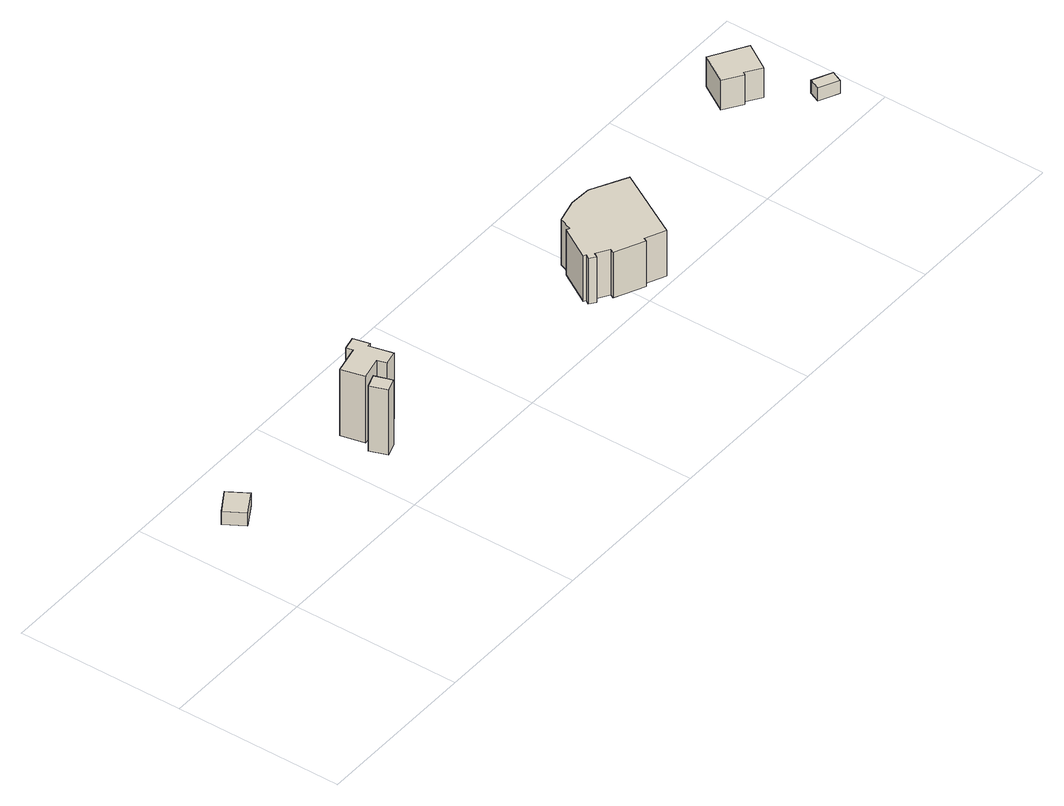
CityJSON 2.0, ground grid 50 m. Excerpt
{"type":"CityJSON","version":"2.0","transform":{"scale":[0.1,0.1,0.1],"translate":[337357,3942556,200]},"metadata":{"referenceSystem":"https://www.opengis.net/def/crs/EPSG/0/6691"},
"CityObjects":{
"building1":{"type":"Building","attributes":{"usage":"451","measuredHeight":4.9,"storeysAboveGround":1,"BuildingIDAttribute.prefecture":"14","BuildingIDAttribute.city":"14151","BuildingDetailAttribute.totalFloorArea":53.63,"BuildingDetailAttribute.buildingFootprintArea":53.63,"BuildingDetailAttribute.buildingStructureType":"610","BuildingDetailAttribute.buildingStructureOrgType":"2","BuildingDetailAttribute.orgUsage":"200","BuildingDetailAttribute.surveyYear":2015},"geometry":[{"type":"Solid","lod":"1","boundaries":[[[[0,1,2,3]],[[2,4,5,3]],[[1,6,4,2]],[[0,7,6,1]],[[3,5,7,0]],[[4,6,7,5]]]]}]},
"building2":{"type":"Building","attributes":{"usage":"422","measuredHeight":22.6,"storeysAboveGround":1,"BuildingIDAttribute.prefecture":"14","BuildingIDAttribute.city":"14151","BuildingDetailAttribute.totalFloorArea":18.93,"BuildingDetailAttribute.buildingFootprintArea":18.93,"BuildingDetailAttribute.buildingStructureType":"610","BuildingDetailAttribute.buildingStructureOrgType":"2","BuildingDetailAttribute.orgUsage":"137","BuildingDetailAttribute.surveyYear":2015,"BuildingLandSlideRiskAttribute.description":"1","BuildingLandSlideRiskAttribute.areaType":"1"},"geometry":[{"type":"Solid","lod":"1","boundaries":[[[[8,9,10,11]],[[10,12,13,11]],[[9,14,12,10]],[[8,15,14,9]],[[11,13,15,8]],[[12,14,15,13]]]]}]},
"building3":{"type":"Building","attributes":{"usage":"422","measuredHeight":22.1,"storeysAboveGround":1,"BuildingIDAttribute.prefecture":"14","BuildingIDAttribute.city":"14151","BuildingDetailAttribute.totalFloorArea":88.43,"BuildingDetailAttribute.buildingFootprintArea":88.43,"BuildingDetailAttribute.buildingStructureType":"610","BuildingDetailAttribute.buildingStructureOrgType":"2","BuildingDetailAttribute.orgUsage":"137","BuildingDetailAttribute.surveyYear":2015,"BuildingLandSlideRiskAttribute.description":"1","BuildingLandSlideRiskAttribute.areaType":"1"},"geometry":[{"type":"Solid","lod":"1","boundaries":[[[[16,17,18,19,20,21,22,23,24,25]],[[24,26,27,25]],[[23,28,26,24]],[[22,29,28,23]],[[21,30,29,22]],[[20,31,30,21]],[[19,32,31,20]],[[18,33,32,19]],[[17,34,33,18]],[[16,35,34,17]],[[25,27,35,16]],[[26,28,29,30,31,32,33,34,35,27]]]]}]},
"building4":{"type":"Building","attributes":{"usage":"441","measuredHeight":25.5,"storeysAboveGround":3,"BuildingIDAttribute.prefecture":"14","BuildingIDAttribute.city":"14151","BuildingDetailAttribute.totalFloorArea":1297.01,"BuildingDetailAttribute.buildingFootprintArea":432.34,"BuildingDetailAttribute.buildingStructureType":"610","BuildingDetailAttribute.buildingStructureOrgType":"2","BuildingDetailAttribute.orgUsage":"172","BuildingDetailAttribute.surveyYear":2015,"BuildingLandSlideRiskAttribute.description":"1","BuildingLandSlideRiskAttribute.areaType":"1"},"geometry":[{"type":"Solid","lod":"1","boundaries":[[[[36,37,38,39,40,41,42,43,44,45,46,47,48,49,50,51]],[[50,52,53,51]],[[49,54,52,50]],[[48,55,54,49]],[[47,56,55,48]],[[46,57,56,47]],[[45,58,57,46]],[[44,59,58,45]],[[43,60,59,44]],[[42,61,60,43]],[[41,62,61,42]],[[40,63,62,41]],[[39,64,63,40]],[[38,65,64,39]],[[37,66,65,38]],[[36,67,66,37]],[[51,53,67,36]],[[52,54,55,56,57,58,59,60,61,62,63,64,65,66,67,53]]]]}]},
"building5":{"type":"Building","attributes":{"usage":"411","measuredHeight":11.3,"storeysAboveGround":2,"BuildingIDAttribute.prefecture":"14","BuildingIDAttribute.city":"14151","BuildingDetailAttribute.totalFloorArea":198.83,"BuildingDetailAttribute.buildingFootprintArea":99.42,"BuildingDetailAttribute.buildingStructureType":"601","BuildingDetailAttribute.buildingStructureOrgType":"1","BuildingDetailAttribute.orgUsage":"10","BuildingDetailAttribute.surveyYear":2015},"geometry":[{"type":"Solid","lod":"1","boundaries":[[[[68,69,70,71,72,73]],[[72,74,75,73]],[[71,76,74,72]],[[70,77,76,71]],[[69,78,77,70]],[[68,79,78,69]],[[73,75,79,68]],[[74,76,77,78,79,75]]]]}]},
"building6":{"type":"Building","attributes":{"measuredHeight":4.6,"BuildingIDAttribute.prefecture":"14","BuildingIDAttribute.city":"14151","BuildingDetailAttribute.surveyYear":2015},"geometry":[{"type":"Solid","lod":"1","boundaries":[[[[80,81,82,83]],[[82,84,85,83]],[[81,86,84,82]],[[80,87,86,81]],[[83,85,87,80]],[[84,86,87,85]]]]}]}
},
"vertices":[
[106,224,154],[38,183,154],[3,241,154],[70,282,154],[3,241,198],[70,282,198],[38,183,198],[106,224,198],
[619,170,3],[601,221,3],[640,235,3],[658,183,3],[640,235,220],[658,183,220],[601,221,220],[619,170,220],
[720,309,8],[736,240,8],[693,230,8],[686,258,8],[618,242,8],[602,312,8],[684,330,8],[679,350,8],[719,359,8],[730,311,8],[719,359,228],[730,311,228],[679,350,228],[684,330,228],[602,312,228],[618,242,228],[686,258,228],[693,230,228],[736,240,228],[720,309,228],
[1438,207,32],[1454,245,32],[1523,262,32],[1588,259,32],[1691,204,32],[1578,3,32],[1519,31,32],[1514,21,32],[1428,62,32],[1434,73,32],[1396,96,32],[1389,85,32],[1370,98,32],[1379,111,32],[1372,114,32],[1430,211,32],[1372,114,183],[1430,211,183],[1379,111,183],[1370,98,183],[1389,85,183],[1396,96,183],[1434,73,183],[1428,62,183],[1514,21,183],[1519,31,183],[1578,3,183],[1691,204,183],[1588,259,183],[1523,262,183],[1454,245,183],[1438,207,183],
[2259,266,16],[2254,259,16],[2199,294,16],[2252,380,16],[2355,317,16],[2305,237,16],[2355,317,114],[2305,237,114],[2252,380,114],[2199,294,114],[2254,259,114],[2259,266,114],
[2430,89,19],[2372,117,19],[2387,149,19],[2445,121,19],[2387,149,62],[2445,121,62],[2372,117,62],[2430,89,62]
]}
